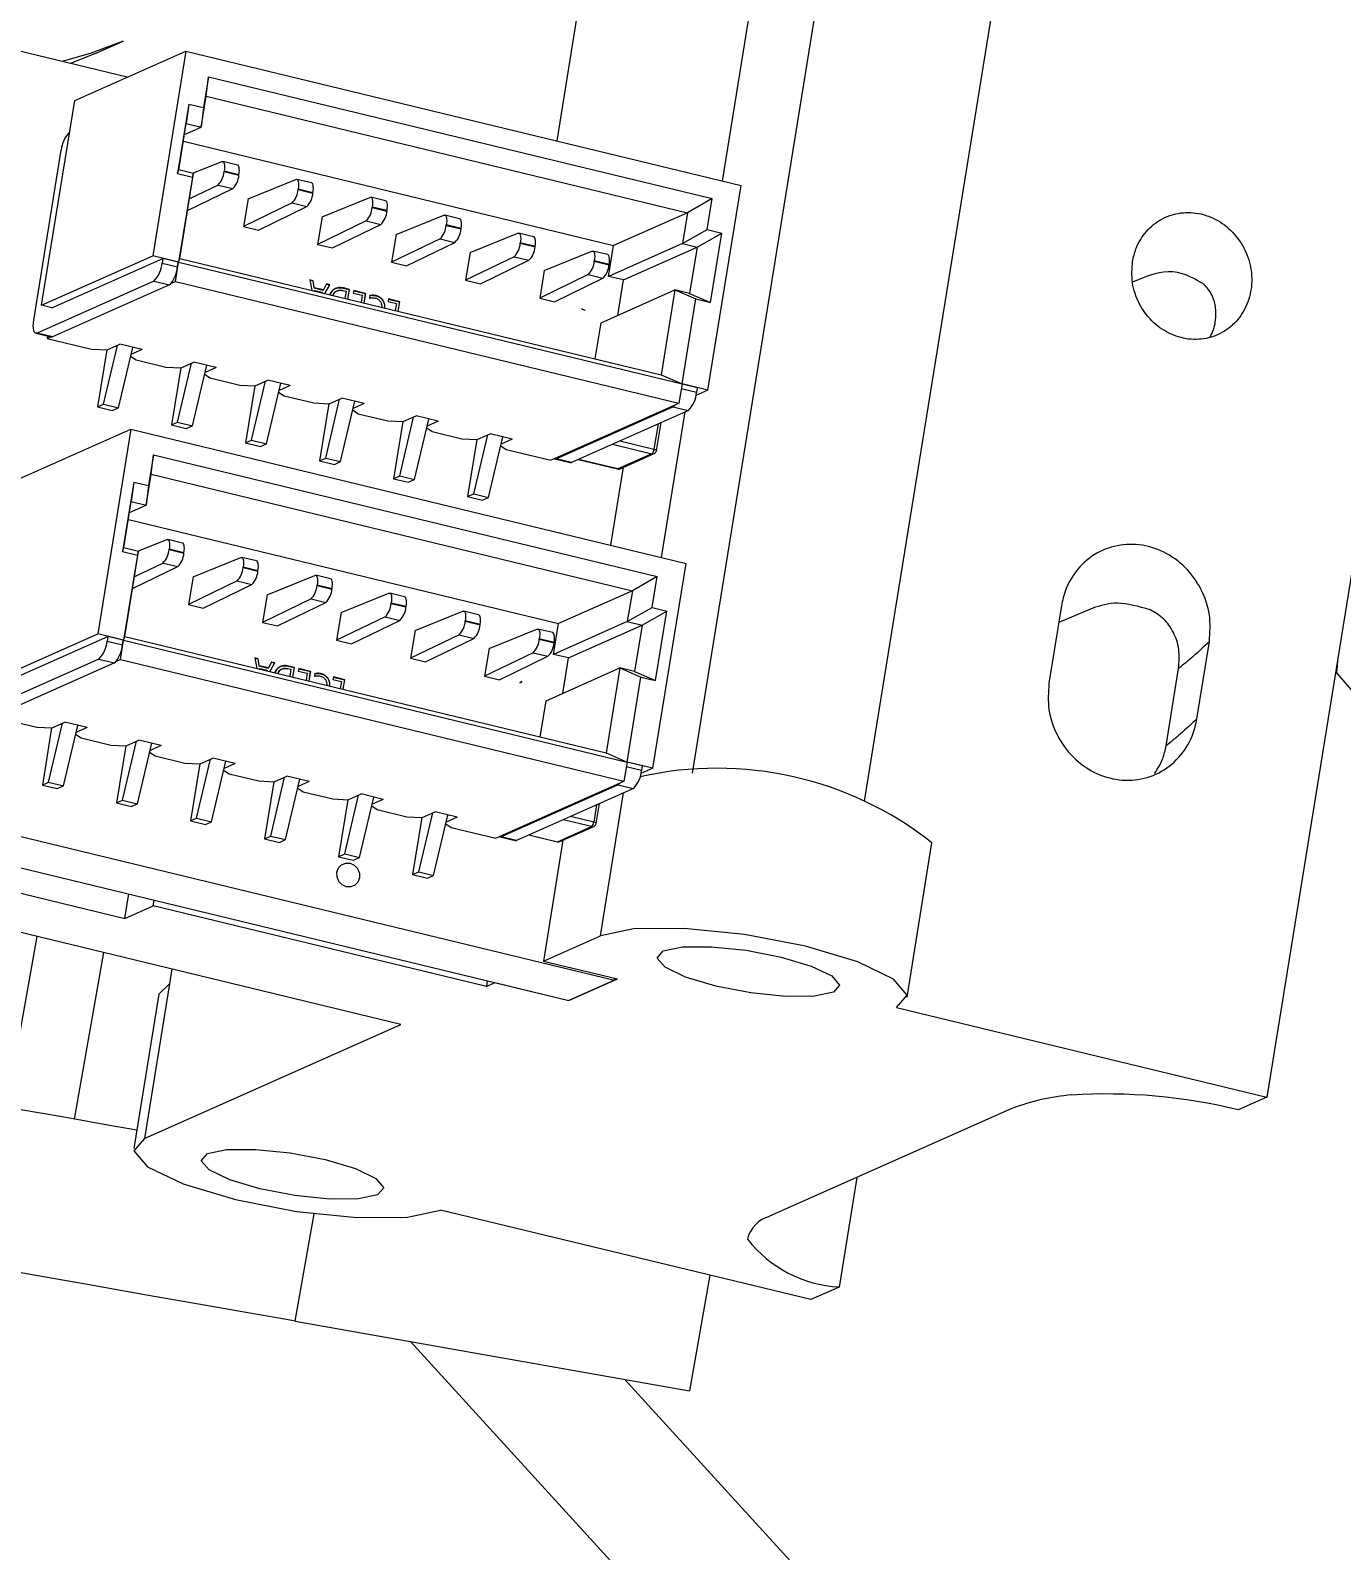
# Model space of a CAD drawing. Header units: millimetres. Extents: x 0 to 1189, y 0 to 841.
# Drawn here: x 625.747 to 629.012, y 554.088 to 557.873 of the extents above; entities that cross this region are included whole.
import ezdxf

# ---------------------------------------------------------------- set-up
doc = ezdxf.new("R2010")
doc.units = ezdxf.units.MM
doc.layers.get('0').update_dxf_attribs({"lineweight": 18})
doc.layers.add('尺寸线层', color=3, linetype='Continuous', lineweight=18)
doc.dimstyles.new('ISO-25', dxfattribs={"dimtxt": 2.5, "dimasz": 2.5, "dimexe": 1.25, "dimexo": 0.625, "dimtad": 1, "dimtxsty": 'Standard', "dimcen": 2.5, "dimdle": 5, "dimadec": 0, "dimazin": 0, "dimtfac": 1, "dimtmove": 0, "dimatfit": 3, "dimfxl": 1, "dimarcsym": 0})

# ---------------------------------------------------------------- blocks, each defined once
blk = doc.blocks.new('*X16')
at = {"layer": '尺寸线层', "linetype": 'Continuous'}
for points in [[(668.6687, 617.1299), (668.6299, 612.9938), (667.2905, 613.2299)], [(655.1602, 540.5189), (656.5383, 544.4188), (655.199, 544.6549)]]:
    blk.add_hatch(color=0, dxfattribs=at).paths.add_polyline_path(points, flags=0)
at = {"layer": '尺寸线层', "color": 0, "linetype": 'Continuous'}
for p, q in [((666.5541, 617.5027), (670.6383, 616.7826)), ((668.6687, 617.1299), (655.1602, 540.5189)), ((625.2283, 545.7966), (657.1298, 540.1716))]:
    blk.add_line(p, q, dxfattribs=at)
at = {"layer": '尺寸线层', "color": 0, "insert": (658.4206, 579.4404), "char_height": 3.5, "width": 28.938547, "attachment_point": 5, "rotation": 80.0001}
blk.add_mtext('388,96', dxfattribs=at)

msp = doc.modelspace()

# ---------------------------------------------------------------- linework, layer by layer
at = {"color": 7, "linetype": 'Continuous', "lineweight": 15}
for p, q in [((627.4706, 557.4983), (627.7269, 559.082)), ((629.4485, 559.0652), (628.8259, 555.2174)), ((627.8836, 559.0441), (627.3948, 556.0237)), ((627.8242, 555.9542), (628.3076, 558.9415)), ((627.0586, 557.598), (627.1628, 558.2417)), ((625.9882, 557.7569), (624.7961, 558.0455)), ((625.9777, 557.8466), (625.8987, 557.8163)), ((625.9067, 557.8151), (625.9777, 557.8466)), ((625.8987, 557.8163), (625.8261, 557.7962)), ((625.9067, 557.8151), (625.8467, 557.7912)), ((625.8574, 557.6988), (626.1341, 557.8218)), ((626.1341, 557.8218), (626.0516, 557.3119)), ((626.1341, 557.8218), (627.5169, 557.4871)), ((626.1909, 557.758), (626.1784, 557.6811)), ((626.1846, 557.7095), (626.1909, 557.758)), ((626.1909, 557.758), (627.4446, 557.4546)), ((625.7749, 557.1889), (625.8574, 557.6988)), ((626.1722, 557.6325), (626.1846, 557.7095)), ((626.1846, 557.7095), (627.3831, 557.4194)), ((626.1415, 557.69), (626.1135, 557.5169)), ((626.1415, 557.69), (626.1353, 557.6415)), ((626.1415, 557.69), (626.1784, 557.6811)), ((626.1784, 557.6811), (626.1722, 557.6325)), ((625.8444, 557.62), (625.8446, 557.62)), ((626.1166, 557.526), (626.1353, 557.6415)), ((626.1309, 557.6142), (626.1722, 557.6325)), ((626.1353, 557.6415), (626.1722, 557.6325)), ((626.1281, 557.5971), (627.1994, 557.3378)), ((625.7555, 557.1519), (625.824, 557.5752)), ((626.1515, 557.5176), (626.2237, 557.5468)), ((626.2628, 557.5381), (626.226, 557.5471)), ((626.1135, 557.5169), (626.1166, 557.526)), ((626.1135, 557.5169), (626.1504, 557.5079)), ((626.1504, 557.5079), (626.1161, 557.2963)), ((626.1535, 557.5171), (626.1166, 557.526)), ((626.1192, 557.3055), (626.1535, 557.5171)), ((626.1504, 557.5079), (626.1535, 557.5171)), ((626.2294, 557.5217), (626.2295, 557.5226)), ((626.2294, 557.5217), (626.2663, 557.5128)), ((626.2664, 557.5137), (626.2295, 557.5226)), ((626.2663, 557.5128), (626.2664, 557.5137)), ((626.1385, 557.4249), (626.2511, 557.4793)), ((626.2143, 557.4882), (626.1432, 557.4539)), ((626.2143, 557.4882), (626.2511, 557.4793)), ((626.289, 557.454), (626.4081, 557.5022)), ((626.4472, 557.4935), (626.4103, 557.5024)), ((626.4138, 557.4771), (626.4139, 557.478)), ((626.4138, 557.4771), (626.4507, 557.4682)), ((626.4508, 557.4691), (626.4139, 557.478)), ((626.4507, 557.4682), (626.4508, 557.4691)), ((627.4344, 556.9772), (627.5169, 557.4871)), ((626.289, 557.454), (626.2778, 557.3852)), ((626.3986, 557.4436), (626.2778, 557.3852)), ((626.3147, 557.3763), (626.4355, 557.4347)), ((626.3986, 557.4436), (626.4355, 557.4347)), ((626.4733, 557.4094), (626.5925, 557.4576)), ((626.6316, 557.4489), (626.5947, 557.4578)), ((626.5982, 557.4325), (626.5983, 557.4334)), ((626.5982, 557.4325), (626.635, 557.4236)), ((626.6352, 557.4245), (626.5983, 557.4334)), ((627.4446, 557.4546), (627.3831, 557.4194)), ((627.4322, 557.3776), (627.4446, 557.4546)), ((626.4733, 557.4094), (626.4622, 557.3406)), ((626.583, 557.399), (626.4622, 557.3406)), ((626.583, 557.399), (626.6199, 557.39)), ((626.635, 557.4236), (626.6352, 557.4245)), ((626.6577, 557.3647), (626.7769, 557.413)), ((626.816, 557.4043), (626.7791, 557.4132)), ((627.3831, 557.4194), (627.1994, 557.3378)), ((627.3831, 557.4194), (627.3706, 557.3425)), ((626.2778, 557.3852), (626.3147, 557.3763)), ((626.4991, 557.3316), (626.6199, 557.39)), ((626.6577, 557.3647), (626.6466, 557.2959)), ((626.7674, 557.3544), (626.6466, 557.2959)), ((626.7674, 557.3544), (626.8043, 557.3454)), ((626.7825, 557.3879), (626.7827, 557.3888)), ((626.7825, 557.3879), (626.8194, 557.3789)), ((626.8196, 557.3798), (626.7827, 557.3888)), ((626.8194, 557.3789), (626.8196, 557.3798)), ((626.8421, 557.3201), (626.9612, 557.3683)), ((627.0003, 557.3596), (626.9635, 557.3686)), ((627.3706, 557.3425), (627.4322, 557.3776)), ((627.4075, 557.3336), (627.4691, 557.3687)), ((627.4322, 557.3776), (627.4691, 557.3687)), ((627.441, 557.1956), (627.4691, 557.3687)), ((626.4622, 557.3406), (626.4991, 557.3316)), ((626.6834, 557.287), (626.8043, 557.3454)), ((626.8421, 557.3201), (626.8309, 557.2513)), ((626.9669, 557.3432), (626.9671, 557.3441)), ((626.9669, 557.3432), (627.0038, 557.3343)), ((627.0039, 557.3352), (626.9671, 557.3441)), ((627.0038, 557.3343), (627.0039, 557.3352)), ((627.0265, 557.2755), (627.1456, 557.3237)), ((627.1847, 557.315), (627.1478, 557.3239)), ((627.3706, 557.3425), (627.187, 557.2609)), ((627.187, 557.2609), (627.1994, 557.3378)), ((627.2238, 557.252), (627.4075, 557.3336)), ((627.3706, 557.3425), (627.4075, 557.3336)), ((627.4075, 557.3336), (627.3888, 557.2181)), ((625.7749, 557.1889), (626.0516, 557.3119)), ((625.8007, 557.1827), (626.0767, 557.3054)), ((626.1161, 557.2963), (626.0516, 557.3119)), ((626.0767, 557.3054), (626.0749, 557.2938)), ((626.0749, 557.2938), (626.1136, 557.2845)), ((626.1154, 557.296), (626.0767, 557.3054)), ((626.1084, 557.2482), (626.1161, 557.2963)), ((626.1136, 557.2845), (626.1154, 557.296)), ((626.1161, 557.2963), (626.1154, 557.296)), ((626.1161, 557.2963), (626.1192, 557.3055)), ((626.1161, 557.2963), (627.3699, 556.9929)), ((626.1192, 557.3055), (627.3177, 557.0154)), ((626.6466, 557.2959), (626.6834, 557.287)), ((626.9518, 557.3097), (626.8309, 557.2513)), ((626.8678, 557.2424), (626.9886, 557.3008)), ((626.9518, 557.3097), (626.9886, 557.3008)), ((627.1513, 557.2986), (627.1514, 557.2995)), ((627.1513, 557.2986), (627.1882, 557.2897)), ((627.1883, 557.2906), (627.1514, 557.2995)), ((627.1882, 557.2897), (627.1883, 557.2906)), ((626.0544, 557.249), (625.7635, 557.1197)), ((626.0931, 557.2397), (625.8022, 557.1104)), ((626.0544, 557.249), (626.0931, 557.2397)), ((626.0979, 557.2436), (626.1084, 557.2482)), ((626.1084, 557.2482), (627.3621, 556.9448)), ((626.443, 557.252), (626.4481, 557.2259)), ((626.4511, 557.2501), (626.443, 557.252)), ((626.4431, 557.2515), (626.4504, 557.2498)), ((626.4504, 557.2498), (626.4511, 557.2501)), ((626.4504, 557.2498), (626.4533, 557.2322)), ((626.454, 557.2325), (626.4511, 557.2501)), ((626.4848, 557.2419), (626.4769, 557.227)), ((626.4922, 557.2397), (626.4798, 557.2182)), ((626.4803, 557.2181), (626.4929, 557.24)), ((626.4846, 557.2415), (626.4922, 557.2397)), ((626.4929, 557.24), (626.4848, 557.2419)), ((626.4922, 557.2397), (626.4929, 557.24)), ((626.8309, 557.2513), (626.8678, 557.2424)), ((627.0265, 557.2755), (627.0153, 557.2067)), ((627.1361, 557.2651), (627.0153, 557.2067)), ((627.0522, 557.1978), (627.173, 557.2562)), ((627.1361, 557.2651), (627.173, 557.2562)), ((627.2238, 557.252), (627.187, 557.2609)), ((627.2096, 557.1638), (627.2238, 557.252)), ((628.5263, 557.2606), (628.4918, 557.2466)), ((626.4533, 557.2322), (626.454, 557.2325)), ((626.4533, 557.2322), (626.4762, 557.2267)), ((626.4769, 557.227), (626.454, 557.2325)), ((626.4548, 557.2253), (626.4555, 557.2256)), ((626.4548, 557.2253), (626.455, 557.2242)), ((626.4555, 557.2256), (626.474, 557.2211)), ((626.4558, 557.224), (626.4555, 557.2256)), ((626.474, 557.2211), (626.4733, 557.2198)), ((626.4762, 557.2267), (626.4769, 557.227)), ((626.51, 557.2245), (626.5093, 557.2242)), ((626.5252, 557.2256), (626.533, 557.2237)), ((626.5264, 557.2319), (626.5257, 557.2315)), ((626.5257, 557.2315), (626.5407, 557.2279)), ((626.5415, 557.2282), (626.5264, 557.2319)), ((626.533, 557.2237), (626.5302, 557.206)), ((626.5407, 557.2279), (626.5369, 557.2044)), ((626.5376, 557.2042), (626.5415, 557.2282)), ((626.5407, 557.2279), (626.5415, 557.2282)), ((626.5522, 557.2256), (626.5512, 557.2193)), ((626.5512, 557.2193), (626.5735, 557.2139)), ((626.5819, 557.2184), (626.5522, 557.2256)), ((626.5522, 557.2251), (626.5812, 557.2181)), ((626.5735, 557.2139), (626.5706, 557.1962)), ((626.5812, 557.2181), (626.5774, 557.1946)), ((626.578, 557.1944), (626.5819, 557.2184)), ((626.5812, 557.2181), (626.5819, 557.2184)), ((626.5922, 557.2128), (626.5912, 557.2065)), ((626.6073, 557.2125), (626.608, 557.2128)), ((626.6386, 557.2047), (626.6376, 557.1984)), ((626.6385, 557.2042), (626.6662, 557.1975)), ((626.6669, 557.1978), (626.6386, 557.2047)), ((627.0153, 557.2067), (627.0522, 557.1978)), ((627.1683, 557.1454), (627.3519, 557.2271)), ((627.3519, 557.2271), (627.3177, 557.0154)), ((627.3519, 557.2271), (627.4042, 557.2045)), ((627.3888, 557.2181), (627.3519, 557.2271)), ((627.3699, 556.9929), (627.4042, 557.2045)), ((627.3888, 557.2181), (627.441, 557.1956)), ((627.4042, 557.2045), (627.441, 557.1956)), ((625.8007, 557.1827), (625.7749, 557.1889)), ((626.6376, 557.1984), (626.6585, 557.1933)), ((626.6585, 557.1933), (626.6556, 557.1757)), ((626.6662, 557.1975), (626.6624, 557.174)), ((626.663, 557.1739), (626.6669, 557.1978)), ((626.6662, 557.1975), (626.6669, 557.1978)), ((627.1537, 557.0551), (627.1683, 557.1454)), ((625.7603, 557.1193), (625.799, 557.11)), ((625.8022, 557.1104), (625.7635, 557.1197)), ((625.79, 557.1122), (625.789, 557.1063)), ((625.789, 557.1063), (625.7979, 557.1102)), ((625.789, 557.1063), (625.8996, 557.0795)), ((625.9292, 556.9424), (625.964, 557.0891)), ((625.938, 557.0776), (625.9699, 557.0917)), ((626.0252, 557.0784), (625.9699, 557.0917)), ((625.8996, 557.0795), (625.938, 557.0776)), ((625.937, 557.0776), (625.914, 556.9356)), ((625.9661, 556.9335), (626.0018, 557.084)), ((625.9966, 557.062), (626.0103, 557.0528)), ((626.0252, 557.0784), (625.9975, 557.0661)), ((626.0103, 557.0528), (626.084, 557.0349)), ((626.084, 557.0349), (626.1223, 557.0329)), ((626.1214, 557.033), (626.0984, 556.891)), ((626.1136, 556.8977), (626.1484, 557.0445)), ((626.1223, 557.0329), (626.1543, 557.0471)), ((626.1505, 556.8888), (626.1862, 557.0394)), ((626.2096, 557.0337), (626.1543, 557.0471)), ((626.1809, 557.0173), (626.1946, 557.0081)), ((626.2096, 557.0337), (626.1819, 557.0215)), ((627.3177, 557.0154), (627.3699, 556.9929)), ((626.1946, 557.0081), (626.2684, 556.9903)), ((626.2684, 556.9903), (626.3067, 556.9883)), ((626.3058, 556.9884), (626.2828, 556.8464)), ((626.298, 556.8531), (626.3328, 556.9999)), ((626.3067, 556.9883), (626.3386, 557.0025)), ((626.3349, 556.8442), (626.3705, 556.9948)), ((626.3939, 556.9891), (626.3386, 557.0025)), ((626.3939, 556.9891), (626.3663, 556.9768)), ((627.3699, 556.9929), (627.3621, 556.9448)), ((627.4079, 556.9832), (627.3698, 556.9924)), ((627.4344, 556.9772), (627.3699, 556.9929)), ((627.4344, 556.9772), (627.4046, 556.964)), ((627.4079, 556.9832), (627.406, 556.9716)), ((625.914, 556.9356), (625.9292, 556.9424)), ((625.9292, 556.9424), (625.9661, 556.9335)), ((626.3653, 556.9727), (626.379, 556.9635)), ((626.379, 556.9635), (626.4528, 556.9457)), ((626.4528, 556.9457), (626.4911, 556.9437)), ((626.4901, 556.9437), (626.4672, 556.8017)), ((626.4824, 556.8085), (626.5171, 556.9553)), ((626.4911, 556.9437), (626.523, 556.9579)), ((626.5192, 556.7996), (626.5549, 556.9502)), ((626.5783, 556.9445), (626.523, 556.9579)), ((626.5783, 556.9445), (626.5507, 556.9322)), ((627.3517, 556.9401), (627.0518, 556.8069)), ((627.3621, 556.9448), (627.3517, 556.9401)), ((625.914, 556.9356), (625.9509, 556.9267)), ((625.9509, 556.9267), (625.9661, 556.9335)), ((626.5497, 556.9281), (626.5634, 556.9189)), ((626.5634, 556.9189), (626.6372, 556.901)), ((626.6372, 556.901), (626.6755, 556.8991)), ((626.6745, 556.8991), (626.6515, 556.7571)), ((626.6667, 556.7639), (626.7015, 556.9106)), ((626.6755, 556.8991), (626.7074, 556.9133)), ((626.7036, 556.7549), (626.7393, 556.9055)), ((626.7627, 556.8999), (626.7074, 556.9133)), ((626.7627, 556.8999), (626.735, 556.8876)), ((627.056, 556.8069), (627.3469, 556.9362)), ((627.3856, 556.9268), (627.0947, 556.7976)), ((627.3188, 556.5606), (627.3775, 556.9232)), ((627.3469, 556.9362), (627.3856, 556.9268)), ((625.7204, 556.7575), (625.9971, 556.8805)), ((625.9971, 556.8805), (625.9146, 556.3706)), ((625.9971, 556.8805), (627.38, 556.5458)), ((626.0984, 556.891), (626.1136, 556.8977)), ((626.0984, 556.891), (626.1353, 556.8821)), ((626.1136, 556.8977), (626.1505, 556.8888)), ((626.1353, 556.8821), (626.1505, 556.8888)), ((626.7341, 556.8835), (626.7478, 556.8743)), ((626.7478, 556.8743), (626.8215, 556.8564)), ((626.8511, 556.7193), (626.8859, 556.866)), ((626.8598, 556.8544), (626.8918, 556.8686)), ((626.888, 556.7103), (626.9237, 556.8609)), ((626.9471, 556.8552), (626.8918, 556.8686)), ((627.3064, 556.8272), (627.3176, 556.8966)), ((626.2828, 556.8464), (626.298, 556.8531)), ((626.2828, 556.8464), (626.3197, 556.8374)), ((626.298, 556.8531), (626.3349, 556.8442)), ((626.3197, 556.8374), (626.3349, 556.8442)), ((626.8215, 556.8564), (626.8598, 556.8544)), ((626.8589, 556.8545), (626.8359, 556.7125)), ((626.9184, 556.8388), (626.9322, 556.8296)), ((626.9471, 556.8552), (626.9194, 556.8429)), ((626.9322, 556.8296), (627.0428, 556.8029)), ((626.0539, 556.8168), (626.0414, 556.7398)), ((626.0476, 556.7682), (626.0539, 556.8168)), ((626.0539, 556.8168), (627.3076, 556.5133)), ((626.4672, 556.8017), (626.4824, 556.8085)), ((626.4672, 556.8017), (626.504, 556.7928)), ((626.4824, 556.8085), (626.5192, 556.7996)), ((626.504, 556.7928), (626.5192, 556.7996)), ((627.0518, 556.8069), (627.0428, 556.8029)), ((627.0528, 556.8065), (627.0915, 556.7972)), ((627.0947, 556.7976), (627.056, 556.8069)), ((627.1113, 556.8049), (627.209, 556.7813)), ((627.2235, 556.7855), (627.1921, 556.5913)), ((627.2949, 556.8192), (627.2098, 556.7814)), ((627.2154, 556.7819), (627.3006, 556.8197)), ((626.0045, 556.7487), (625.9765, 556.5756)), ((626.0045, 556.7487), (625.9983, 556.7002)), ((626.0045, 556.7487), (626.0414, 556.7398)), ((626.0352, 556.6913), (626.0476, 556.7682)), ((626.0476, 556.7682), (627.2461, 556.4782)), ((626.6515, 556.7571), (626.6667, 556.7639)), ((626.6515, 556.7571), (626.6884, 556.7482)), ((626.6667, 556.7639), (626.7036, 556.7549)), ((626.6884, 556.7482), (626.7036, 556.7549)), ((627.209, 556.7813), (627.2091, 556.7813)), ((626.0414, 556.7398), (626.0352, 556.6913)), ((626.8359, 556.7125), (626.8511, 556.7193)), ((626.8359, 556.7125), (626.8728, 556.7036)), ((626.8511, 556.7193), (626.888, 556.7103)), ((626.8728, 556.7036), (626.888, 556.7103)), ((625.9796, 556.5848), (625.9983, 556.7002)), ((625.9939, 556.6729), (626.0352, 556.6913)), ((625.9983, 556.7002), (626.0352, 556.6913)), ((625.9911, 556.6558), (627.0624, 556.3965)), ((626.0145, 556.5763), (626.0867, 556.6055)), ((626.1258, 556.5969), (626.089, 556.6058)), ((625.9765, 556.5756), (625.9796, 556.5848)), ((625.9765, 556.5756), (626.0134, 556.5667)), ((626.0134, 556.5667), (625.9792, 556.355)), ((626.0165, 556.5758), (625.9796, 556.5848)), ((625.9822, 556.3642), (626.0165, 556.5758)), ((626.0134, 556.5667), (626.0165, 556.5758)), ((626.0924, 556.5804), (626.0926, 556.5814)), ((626.0924, 556.5804), (626.1293, 556.5715)), ((626.1294, 556.5724), (626.0926, 556.5814)), ((626.1293, 556.5715), (626.1294, 556.5724)), ((626.152, 556.5127), (626.2711, 556.5609)), ((626.3102, 556.5522), (626.2733, 556.5611)), ((626.0016, 556.4836), (626.1141, 556.538)), ((626.0773, 556.5469), (626.0063, 556.5126)), ((626.0773, 556.5469), (626.1141, 556.538)), ((626.2768, 556.5358), (626.2769, 556.5367)), ((626.2768, 556.5358), (626.3137, 556.5269)), ((626.3138, 556.5278), (626.2769, 556.5367)), ((626.3137, 556.5269), (626.3138, 556.5278)), ((627.2974, 556.036), (627.38, 556.5458)), ((626.152, 556.5127), (626.1408, 556.4439)), ((626.2616, 556.5023), (626.1408, 556.4439)), ((626.1777, 556.435), (626.2985, 556.4934)), ((626.2616, 556.5023), (626.2985, 556.4934)), ((626.3363, 556.4681), (626.4555, 556.5163)), ((626.4946, 556.5076), (626.4577, 556.5165)), ((626.4612, 556.4912), (626.4613, 556.4921)), ((626.4612, 556.4912), (626.498, 556.4823)), ((626.4982, 556.4832), (626.4613, 556.4921)), ((626.498, 556.4823), (626.4982, 556.4832)), ((627.3076, 556.5133), (627.2461, 556.4782)), ((627.2952, 556.4364), (627.3076, 556.5133)), ((626.3363, 556.4681), (626.3252, 556.3993)), ((626.446, 556.4577), (626.3252, 556.3993)), ((626.3621, 556.3903), (626.4829, 556.4488)), ((626.446, 556.4577), (626.4829, 556.4488)), ((626.5207, 556.4235), (626.6399, 556.4717)), ((626.679, 556.463), (626.6421, 556.4719)), ((626.6455, 556.4466), (626.6457, 556.4475)), ((626.6455, 556.4466), (626.6824, 556.4377)), ((626.6826, 556.4386), (626.6457, 556.4475)), ((627.2461, 556.4782), (627.0624, 556.3965)), ((627.2461, 556.4782), (627.2336, 556.4012)), ((626.1408, 556.4439), (626.1777, 556.435)), ((626.5207, 556.4235), (626.5096, 556.3546)), ((626.6304, 556.4131), (626.5096, 556.3546)), ((626.6304, 556.4131), (626.6673, 556.4041)), ((626.6824, 556.4377), (626.6826, 556.4386)), ((626.7051, 556.3788), (626.8243, 556.4271)), ((626.8633, 556.4184), (626.8265, 556.4273)), ((627.2336, 556.4012), (627.2952, 556.4364)), ((627.2705, 556.3923), (627.3321, 556.4274)), ((627.2952, 556.4364), (627.3321, 556.4274)), ((627.304, 556.2543), (627.3321, 556.4274)), ((628.3147, 556.4407), (628.2836, 556.2483)), ((628.3926, 556.4345), (628.308, 556.3991)), ((625.6379, 556.2477), (625.9146, 556.3706)), ((625.9792, 556.355), (625.9146, 556.3706)), ((626.3252, 556.3993), (626.3621, 556.3903)), ((626.5465, 556.3457), (626.6673, 556.4041)), ((626.7051, 556.3788), (626.694, 556.31)), ((626.8299, 556.402), (626.8301, 556.4029)), ((626.8299, 556.402), (626.8668, 556.393)), ((626.8669, 556.3939), (626.8301, 556.4029)), ((626.8668, 556.393), (626.8669, 556.3939)), ((626.8895, 556.3342), (627.0086, 556.3824)), ((627.0477, 556.3737), (627.0109, 556.3827)), ((627.2336, 556.4012), (627.05, 556.3196)), ((627.05, 556.3196), (627.0624, 556.3965)), ((627.0868, 556.3107), (627.2705, 556.3923)), ((627.2336, 556.4012), (627.2705, 556.3923)), ((627.2705, 556.3923), (627.2518, 556.2768)), ((625.6637, 556.2414), (625.9397, 556.3641)), ((625.9397, 556.3641), (625.9379, 556.3525)), ((625.9379, 556.3525), (625.9766, 556.3432)), ((625.9784, 556.3547), (625.9397, 556.3641)), ((625.9714, 556.3069), (625.9792, 556.355)), ((625.9766, 556.3432), (625.9784, 556.3547)), ((625.9792, 556.355), (625.9784, 556.3547)), ((625.9792, 556.355), (625.9822, 556.3642)), ((625.9792, 556.355), (627.2329, 556.0516)), ((625.9822, 556.3642), (627.1807, 556.0741)), ((626.5096, 556.3546), (626.5465, 556.3457)), ((626.8148, 556.3684), (626.694, 556.31)), ((626.7308, 556.3011), (626.8516, 556.3595)), ((626.8148, 556.3684), (626.8516, 556.3595)), ((626.8895, 556.3342), (626.8783, 556.2654)), ((627.0143, 556.3573), (627.0144, 556.3582)), ((627.0143, 556.3573), (627.0512, 556.3484)), ((627.0513, 556.3493), (627.0144, 556.3582)), ((627.0512, 556.3484), (627.0513, 556.3493)), ((628.652, 556.1591), (628.6831, 556.3515)), ((625.9174, 556.3078), (625.6265, 556.1785)), ((625.9562, 556.2984), (625.6652, 556.1691)), ((625.9174, 556.3078), (625.9562, 556.2984)), ((625.9609, 556.3023), (625.9714, 556.3069)), ((625.9714, 556.3069), (627.2251, 556.0035)), ((626.306, 556.3108), (626.3111, 556.2846)), ((626.3141, 556.3088), (626.306, 556.3108)), ((626.3061, 556.3102), (626.3134, 556.3085)), ((626.3134, 556.3085), (626.3141, 556.3088)), ((626.3134, 556.3085), (626.3163, 556.2909)), ((626.317, 556.2913), (626.3141, 556.3088)), ((626.3478, 556.3006), (626.3399, 556.2857)), ((626.3552, 556.2984), (626.3429, 556.2769)), ((626.3433, 556.2768), (626.3559, 556.2987)), ((626.3476, 556.3002), (626.3552, 556.2984)), ((626.3559, 556.2987), (626.3478, 556.3006)), ((626.3552, 556.2984), (626.3559, 556.2987)), ((626.694, 556.31), (626.7308, 556.3011)), ((626.9991, 556.3238), (626.8783, 556.2654)), ((626.9152, 556.2565), (627.036, 556.3149)), ((626.9991, 556.3238), (627.036, 556.3149)), ((627.0868, 556.3107), (627.05, 556.3196)), ((627.0726, 556.2225), (627.0868, 556.3107)), ((629.0018, 556.3047), (629.0004, 556.2793)), ((626.3163, 556.2909), (626.317, 556.2913)), ((626.3163, 556.2909), (626.3392, 556.2854)), ((626.3399, 556.2857), (626.317, 556.2913)), ((626.3178, 556.284), (626.3185, 556.2843)), ((626.3178, 556.284), (626.318, 556.2829)), ((626.3185, 556.2843), (626.337, 556.2799)), ((626.3188, 556.2827), (626.3185, 556.2843)), ((626.337, 556.2799), (626.3363, 556.2785)), ((626.3392, 556.2854), (626.3399, 556.2857)), ((626.373, 556.2832), (626.3723, 556.2829)), ((626.3882, 556.2843), (626.396, 556.2824)), ((626.3894, 556.2906), (626.3887, 556.2903)), ((626.3887, 556.2903), (626.4037, 556.2866)), ((626.4045, 556.2869), (626.3894, 556.2906)), ((626.396, 556.2824), (626.3932, 556.2647)), ((626.4037, 556.2866), (626.3999, 556.2631)), ((626.4006, 556.2629), (626.4045, 556.2869)), ((626.4037, 556.2866), (626.4045, 556.2869)), ((626.4153, 556.2843), (626.4142, 556.278)), ((626.4142, 556.278), (626.4365, 556.2726)), ((626.4152, 556.2838), (626.4442, 556.2768)), ((626.4449, 556.2771), (626.4153, 556.2843)), ((626.4365, 556.2726), (626.4336, 556.2549)), ((626.4442, 556.2768), (626.4404, 556.2533)), ((626.4411, 556.2531), (626.4449, 556.2771)), ((626.4442, 556.2768), (626.4449, 556.2771)), ((626.4552, 556.2715), (626.4542, 556.2652)), ((626.4704, 556.2712), (626.4711, 556.2715)), ((626.5016, 556.2634), (626.5006, 556.2571)), ((626.5006, 556.2571), (626.5215, 556.252)), ((626.5015, 556.2629), (626.5292, 556.2562)), ((626.5299, 556.2566), (626.5016, 556.2634)), ((626.5292, 556.2562), (626.5254, 556.2327)), ((626.526, 556.2326), (626.5299, 556.2566)), ((626.5292, 556.2562), (626.5299, 556.2566)), ((626.8783, 556.2654), (626.9152, 556.2565)), ((627.0313, 556.2042), (627.2149, 556.2858)), ((627.2149, 556.2858), (627.1807, 556.0741)), ((627.2149, 556.2858), (627.2672, 556.2632)), ((627.2518, 556.2768), (627.2149, 556.2858)), ((627.2329, 556.0516), (627.2672, 556.2632)), ((627.2518, 556.2768), (627.304, 556.2543)), ((627.2672, 556.2632), (627.304, 556.2543)), ((628.5753, 556.0919), (628.6065, 556.2842)), ((626.5215, 556.252), (626.5186, 556.2344)), ((627.0167, 556.1138), (627.0313, 556.2042)), ((624.4917, 556.1641), (627.2018, 555.5081)), ((625.652, 556.165), (625.7627, 556.1382)), ((625.7922, 556.0011), (625.827, 556.1479)), ((625.801, 556.1363), (625.8329, 556.1505)), ((625.8291, 555.9922), (625.8648, 556.1427)), ((625.8882, 556.1371), (625.8329, 556.1505)), ((624.3781, 556.1136), (627.0883, 555.4577)), ((625.7627, 556.1382), (625.801, 556.1363)), ((625.8, 556.1363), (625.777, 555.9943)), ((625.8596, 556.1207), (625.8733, 556.1115)), ((625.8882, 556.1371), (625.8605, 556.1248)), ((625.8733, 556.1115), (625.947, 556.0936)), ((625.9853, 556.0917), (626.0173, 556.1058)), ((626.0726, 556.0925), (626.0173, 556.1058)), ((625.947, 556.0936), (625.9853, 556.0917)), ((625.9844, 556.0917), (625.9614, 555.9497)), ((625.9766, 555.9565), (626.0114, 556.1032)), ((626.0135, 555.9475), (626.0492, 556.0981)), ((626.0439, 556.0761), (626.0577, 556.0668)), ((626.0726, 556.0925), (626.0449, 556.0802)), ((626.0577, 556.0668), (626.1314, 556.049)), ((627.1807, 556.0741), (627.2329, 556.0516)), ((626.1314, 556.049), (626.1697, 556.047)), ((626.1688, 556.0471), (626.1458, 555.9051)), ((626.161, 555.9118), (626.1958, 556.0586)), ((626.1697, 556.047), (626.2016, 556.0612)), ((626.1979, 555.9029), (626.2335, 556.0535)), ((626.257, 556.0478), (626.2016, 556.0612)), ((626.2283, 556.0314), (626.242, 556.0222)), ((626.257, 556.0478), (626.2293, 556.0355)), ((627.2329, 556.0516), (627.2251, 556.0035)), ((627.2709, 556.0419), (627.2328, 556.0511)), ((627.2974, 556.036), (627.2329, 556.0516)), ((627.2974, 556.036), (627.2676, 556.0227)), ((627.2709, 556.0419), (627.2691, 556.0304)), ((625.777, 555.9943), (625.7922, 556.0011)), ((625.777, 555.9943), (625.8139, 555.9854)), ((625.7922, 556.0011), (625.8291, 555.9922)), ((625.8139, 555.9854), (625.8291, 555.9922)), ((626.242, 556.0222), (626.3158, 556.0044)), ((626.3158, 556.0044), (626.3541, 556.0024)), ((626.3531, 556.0025), (626.3302, 555.8605)), ((626.3454, 555.8672), (626.3801, 556.014)), ((626.3541, 556.0024), (626.386, 556.0166)), ((626.3822, 555.8583), (626.4179, 556.0089)), ((626.4413, 556.0032), (626.386, 556.0166)), ((626.4413, 556.0032), (626.4137, 555.9909)), ((627.2147, 555.9988), (626.9148, 555.8656)), ((626.919, 555.8656), (627.2099, 555.9949)), ((627.2099, 555.9949), (627.2486, 555.9856)), ((627.2251, 556.0035), (627.2147, 555.9988)), ((625.9614, 555.9497), (625.9766, 555.9565)), ((625.9766, 555.9565), (626.0135, 555.9475)), ((626.4127, 555.9868), (626.4264, 555.9776)), ((626.4264, 555.9776), (626.5002, 555.9597)), ((626.5002, 555.9597), (626.5385, 555.9578)), ((626.5375, 555.9578), (626.5145, 555.8158)), ((626.5297, 555.8226), (626.5645, 555.9694)), ((626.5385, 555.9578), (626.5704, 555.972)), ((626.5666, 555.8137), (626.6023, 555.9643)), ((626.6257, 555.9586), (626.5704, 555.972)), ((626.6257, 555.9586), (626.598, 555.9463)), ((627.2486, 555.9856), (626.9577, 555.8563)), ((625.9614, 555.9497), (625.9983, 555.9408)), ((625.9983, 555.9408), (626.0135, 555.9475)), ((626.5971, 555.9422), (626.6108, 555.933)), ((626.6108, 555.933), (626.6845, 555.9151)), ((626.6845, 555.9151), (626.7228, 555.9132)), ((626.7141, 555.778), (626.7489, 555.9247)), ((626.7228, 555.9132), (626.7548, 555.9273)), ((626.751, 555.769), (626.7867, 555.9196)), ((626.8101, 555.914), (626.7548, 555.9273)), ((627.1561, 555.8988), (627.1641, 555.948)), ((626.1458, 555.9051), (626.161, 555.9118)), ((626.1458, 555.9051), (626.1827, 555.8962)), ((626.161, 555.9118), (626.1979, 555.9029)), ((626.1827, 555.8962), (626.1979, 555.9029)), ((626.7219, 555.9132), (626.6989, 555.7712)), ((626.7815, 555.8976), (626.7952, 555.8883)), ((626.8101, 555.914), (626.7824, 555.9017)), ((626.7952, 555.8883), (626.9058, 555.8616)), ((627.0595, 555.8529), (627.1447, 555.8907)), ((627.0652, 555.8534), (627.1503, 555.8912)), ((625.1523, 555.8629), (625.982, 555.6621)), ((626.3302, 555.8605), (626.3454, 555.8672)), ((626.3302, 555.8605), (626.367, 555.8515)), ((626.3454, 555.8672), (626.3822, 555.8583)), ((626.367, 555.8515), (626.3822, 555.8583)), ((626.9148, 555.8656), (626.9058, 555.8616)), ((626.9158, 555.8652), (626.9545, 555.8559)), ((626.9577, 555.8563), (626.919, 555.8656)), ((626.9883, 555.8699), (627.0587, 555.8528)), ((627.0733, 555.857), (627.0245, 555.5559)), ((627.0587, 555.8528), (627.0588, 555.8528)), ((627.9301, 555.4658), (627.9923, 555.8506)), ((626.5145, 555.8158), (626.5297, 555.8226)), ((626.5145, 555.8158), (626.5514, 555.8069)), ((626.5297, 555.8226), (626.5666, 555.8137)), ((626.5514, 555.8069), (626.5666, 555.8137)), ((626.6697, 555.3982), (625.0103, 555.7999)), ((626.6989, 555.7712), (626.7141, 555.778)), ((626.6989, 555.7712), (626.7358, 555.7623)), ((626.7141, 555.778), (626.751, 555.769)), ((626.7358, 555.7623), (626.751, 555.769)), ((625.982, 555.6621), (625.9918, 555.7231)), ((625.982, 555.6621), (626.0529, 555.6937)), ((626.0529, 555.6937), (626.0552, 555.7077)), ((626.8826, 555.4928), (626.0529, 555.6937)), ((625.6886, 555.1919), (625.7637, 555.6175)), ((627.0245, 555.5559), (627.1665, 555.619)), ((625.9289, 555.5775), (625.8557, 555.1625)), ((626.0993, 555.5363), (626.0933, 555.4992)), ((627.0245, 555.5559), (627.2089, 555.5113)), ((626.0933, 555.4992), (626.031, 555.1144)), ((626.0933, 555.4992), (626.0672, 555.4738)), ((626.8849, 555.5069), (626.8826, 555.4928)), ((626.8826, 555.4928), (626.9039, 555.5023)), ((626.9039, 555.5023), (627.0883, 555.4577)), ((627.0883, 555.4577), (627.2089, 555.5113)), ((627.2018, 555.5081), (627.0883, 555.4577)), ((627.2018, 555.5081), (627.2026, 555.5128)), ((626.0672, 555.4738), (626.0049, 555.0891)), ((627.904, 555.4405), (628.8259, 555.2174)), ((626.031, 555.1144), (626.6697, 555.3982)), ((628.8259, 555.2174), (628.7549, 555.1858)), ((628.191, 555.1884), (627.5878, 554.9203)), ((627.8055, 555.0171), (627.7614, 554.7443)), ((627.6904, 554.7128), (626.7685, 554.9359)), ((626.4063, 554.6592), (626.4535, 554.9268)), ((627.4392, 554.7736), (627.3885, 554.486)), ((627.7614, 554.7443), (627.6904, 554.7128)), ((626.4063, 554.6592), (627.3885, 554.486)), ((626.6933, 554.6086), (627.6654, 553.5437)), ((627.2265, 554.5146), (628.184, 553.4657))]:
    msp.add_line(p, q, dxfattribs=at)
at = {"color": 8, "linetype": 'Continuous', "lineweight": 15}
for p, q in [((627.406, 556.9716), (627.368, 556.9809)), ((627.3102, 556.8933), (627.3, 556.8304)), ((627.1969, 556.843), (627.2949, 556.8192)), ((627.215, 556.851), (627.3, 556.8304)), ((627.2098, 556.7814), (627.1117, 556.8051)), ((627.2691, 556.0304), (627.231, 556.0396)), ((627.1665, 555.619), (627.224, 555.9746)), ((627.1498, 555.9019), (627.092, 555.9159)), ((627.1567, 555.9447), (627.1498, 555.9019)), ((627.1447, 555.8907), (627.0738, 555.9079)), ((626.9887, 555.87), (627.0595, 555.8529))]:
    msp.add_line(p, q, dxfattribs=at)
at = {"color": 7, "linetype": 'Continuous', "lineweight": 15}
for points in [[(626.2237, 557.5468), (626.2257, 557.5471), (626.2274, 557.5463), (626.2288, 557.5444), (626.2298, 557.5415), (626.2304, 557.5377), (626.2305, 557.5332), (626.2302, 557.5281), (626.2295, 557.5226)], [(626.2664, 557.5137), (626.2671, 557.5192), (626.2674, 557.5243), (626.2672, 557.5288), (626.2666, 557.5326), (626.2656, 557.5355), (626.2643, 557.5374), (626.2628, 557.5381)], [(626.4081, 557.5022), (626.4101, 557.5025), (626.4118, 557.5017), (626.4131, 557.4998), (626.4141, 557.4969), (626.4147, 557.4931), (626.4149, 557.4886), (626.4146, 557.4835), (626.4139, 557.478)], [(626.4508, 557.4691), (626.4515, 557.4746), (626.4518, 557.4797), (626.4516, 557.4842), (626.451, 557.488), (626.45, 557.4909), (626.4486, 557.4927), (626.4472, 557.4935)], [(626.5925, 557.4576), (626.5944, 557.4579), (626.5961, 557.457), (626.5975, 557.4552), (626.5985, 557.4523), (626.5991, 557.4485), (626.5993, 557.444), (626.599, 557.4389), (626.5983, 557.4334)], [(626.6352, 557.4245), (626.6359, 557.4299), (626.6362, 557.435), (626.636, 557.4396), (626.6354, 557.4433), (626.6344, 557.4462), (626.633, 557.4481), (626.6316, 557.4489)], [(626.7769, 557.413), (626.7788, 557.4132), (626.7805, 557.4124), (626.7819, 557.4105), (626.7829, 557.4077), (626.7835, 557.4039), (626.7837, 557.3993), (626.7834, 557.3942), (626.7827, 557.3888)], [(626.8196, 557.3798), (626.8203, 557.3853), (626.8205, 557.3904), (626.8204, 557.3949), (626.8198, 557.3987), (626.8188, 557.4016), (626.8174, 557.4035), (626.816, 557.4043)], [(626.9612, 557.3683), (626.9632, 557.3686), (626.9649, 557.3678), (626.9663, 557.3659), (626.9673, 557.363), (626.9679, 557.3592), (626.968, 557.3547), (626.9678, 557.3496), (626.9671, 557.3441)], [(627.0039, 557.3352), (627.0046, 557.3407), (627.0049, 557.3458), (627.0047, 557.3503), (627.0041, 557.3541), (627.0031, 557.357), (627.0018, 557.3589), (627.0003, 557.3596)], [(627.1456, 557.3237), (627.1476, 557.324), (627.1493, 557.3232), (627.1506, 557.3213), (627.1516, 557.3184), (627.1522, 557.3146), (627.1524, 557.3101), (627.1521, 557.305), (627.1514, 557.2995)], [(627.1883, 557.2906), (627.189, 557.2961), (627.1893, 557.3012), (627.1891, 557.3057), (627.1885, 557.3095), (627.1875, 557.3124), (627.1861, 557.3143), (627.1847, 557.315)], [(625.7635, 557.1197), (625.7608, 557.1193), (625.7585, 557.1203), (625.7566, 557.1227), (625.7553, 557.1265), (625.7544, 557.1316), (625.7542, 557.1377), (625.7546, 557.1445), (625.7555, 557.1519)], [(627.0915, 556.7972), (627.092, 556.7971), (627.0947, 556.7976)], [(626.0867, 556.6055), (626.0887, 556.6058), (626.0904, 556.605), (626.0918, 556.6031), (626.0928, 556.6002), (626.0934, 556.5965), (626.0935, 556.5919), (626.0933, 556.5868), (626.0926, 556.5814)], [(626.1294, 556.5724), (626.1301, 556.5779), (626.1304, 556.583), (626.1302, 556.5875), (626.1297, 556.5913), (626.1286, 556.5942), (626.1273, 556.5961), (626.1258, 556.5969)], [(626.2711, 556.5609), (626.2731, 556.5612), (626.2748, 556.5604), (626.2761, 556.5585), (626.2771, 556.5556), (626.2777, 556.5518), (626.2779, 556.5473), (626.2776, 556.5422), (626.2769, 556.5367)], [(626.3138, 556.5278), (626.3145, 556.5333), (626.3148, 556.5384), (626.3146, 556.5429), (626.314, 556.5467), (626.313, 556.5496), (626.3116, 556.5515), (626.3102, 556.5522)], [(626.4555, 556.5163), (626.4575, 556.5166), (626.4591, 556.5158), (626.4605, 556.5139), (626.4615, 556.511), (626.4621, 556.5072), (626.4623, 556.5027), (626.462, 556.4976), (626.4613, 556.4921)], [(626.4982, 556.4832), (626.4989, 556.4887), (626.4992, 556.4938), (626.499, 556.4983), (626.4984, 556.5021), (626.4974, 556.505), (626.496, 556.5068), (626.4946, 556.5076)], [(626.6399, 556.4717), (626.6418, 556.472), (626.6435, 556.4711), (626.6449, 556.4693), (626.6459, 556.4664), (626.6465, 556.4626), (626.6467, 556.4581), (626.6464, 556.453), (626.6457, 556.4475)], [(626.6826, 556.4386), (626.6833, 556.444), (626.6835, 556.4491), (626.6834, 556.4537), (626.6828, 556.4574), (626.6818, 556.4603), (626.6804, 556.4622), (626.679, 556.463)], [(626.8243, 556.4271), (626.8262, 556.4273), (626.8279, 556.4265), (626.8293, 556.4246), (626.8303, 556.4217), (626.8309, 556.418), (626.831, 556.4134), (626.8308, 556.4083), (626.8301, 556.4029)], [(626.8669, 556.3939), (626.8676, 556.3994), (626.8679, 556.4045), (626.8678, 556.409), (626.8672, 556.4128), (626.8661, 556.4157), (626.8648, 556.4176), (626.8633, 556.4184)], [(627.0086, 556.3824), (627.0106, 556.3827), (627.0123, 556.3819), (627.0137, 556.38), (627.0147, 556.3771), (627.0153, 556.3733), (627.0154, 556.3688), (627.0151, 556.3637), (627.0144, 556.3582)], [(627.0513, 556.3493), (627.052, 556.3548), (627.0523, 556.3599), (627.0521, 556.3644), (627.0515, 556.3682), (627.0505, 556.3711), (627.0492, 556.373), (627.0477, 556.3737)], [(629.7743, 556.2008), (629.6926, 556.1696), (629.5663, 556.1518), (629.4147, 556.1499), (629.2608, 556.1645), (629.1281, 556.1931), (629.0367, 556.2315), (629.0006, 556.2738), (629.0004, 556.2793)], [(626.9545, 555.8559), (626.955, 555.8558), (626.9577, 555.8563)], [(626.5338, 555.7409), (626.5234, 555.7457), (626.5154, 555.7543), (626.5108, 555.7653), (626.5105, 555.777), (626.5144, 555.7877), (626.5221, 555.7958), (626.5322, 555.7999), (626.5433, 555.7995), (626.5537, 555.7947), (626.5618, 555.7861), (626.5664, 555.7752), (626.5667, 555.7634), (626.5627, 555.7527), (626.5551, 555.7447), (626.5449, 555.7405), (626.5338, 555.7409)], [(627.904, 555.4405), (627.9302, 555.4714), (627.8963, 555.5112), (627.8075, 555.5539), (627.6772, 555.5928), (627.5252, 555.6222), (627.3748, 555.6374), (627.2489, 555.6363), (627.1665, 555.619)], [(627.4536, 555.4935), (627.3787, 555.5159), (627.3276, 555.5404), (627.3081, 555.5633), (627.3232, 555.5811), (627.3706, 555.591), (627.443, 555.5917), (627.5295, 555.5829), (627.6168, 555.566), (627.6918, 555.5436), (627.7429, 555.5191), (627.7623, 555.4962), (627.7473, 555.4784), (627.6999, 555.4685), (627.6274, 555.4678), (627.541, 555.4766), (627.4536, 555.4935)], [(626.0123, 555.1348), (625.9536, 555.1452), (625.8208, 555.1686), (625.7278, 555.185), (625.6886, 555.1919)], [(626.031, 555.1144), (626.0048, 555.0835), (626.0387, 555.0437), (626.1276, 555.001), (626.2579, 554.9621), (626.4098, 554.9327), (626.5602, 554.9175), (626.6862, 554.9186), (626.7685, 554.9359)], [(626.3182, 554.9889), (626.2433, 555.0113), (626.1922, 555.0358), (626.1727, 555.0587), (626.1878, 555.0765), (626.2351, 555.0865), (626.3076, 555.0871), (626.394, 555.0783), (626.4814, 555.0614), (626.5563, 555.039), (626.6074, 555.0145), (626.6269, 554.9916), (626.6118, 554.9738), (626.5645, 554.9639), (626.492, 554.9632), (626.4055, 554.972), (626.3182, 554.9889)], [(626.4063, 554.6592), (626.3848, 554.663), (626.3074, 554.6766), (626.1851, 554.6982), (626.0364, 554.7244), (625.8841, 554.7513), (625.7513, 554.7747), (625.6583, 554.7911), (625.6192, 554.798)]]:
    msp.add_lwpolyline(points, dxfattribs=at)
at = {"color": 8, "linetype": 'Continuous', "lineweight": 15}
for points in [[(627.3, 556.8304), (627.3018, 556.83), (627.3033, 556.8294), (627.3046, 556.8289), (627.3055, 556.8284), (627.3061, 556.8279), (627.3064, 556.8274), (627.3064, 556.8272)], [(627.2091, 556.7813), (627.2091, 556.7813), (627.2098, 556.7814)], [(627.0588, 555.8528), (627.0589, 555.8528), (627.0595, 555.8529)]]:
    msp.add_lwpolyline(points, dxfattribs=at)
at = {"color": 7, "linetype": 'Continuous', "lineweight": 15}
for centre, radius, start, end in [((625.8927, 557.5709), 0.0689, 134.557, 176.4345), ((626.177, 557.5252), 0.0525, 315.19, 356.1665), ((626.2139, 557.5163), 0.0525, 315.19, 356.1665), ((626.3614, 557.4806), 0.0525, 315.1754, 356.1964), ((626.3982, 557.4717), 0.0525, 315.19, 356.1665), ((626.5457, 557.436), 0.0526, 315.1998, 356.1567), ((626.5826, 557.4271), 0.0525, 315.1754, 356.1964), ((626.7301, 557.3914), 0.0525, 315.19, 356.1665), ((626.767, 557.3825), 0.0526, 315.1914, 356.1482), ((626.9145, 557.3467), 0.0525, 315.1754, 356.1964), ((626.9514, 557.3378), 0.0525, 315.19, 356.1665), ((626.0061, 557.2981), 0.0689, 314.5551, 356.4238), ((626.0225, 557.2959), 0.0918, 325.2285, 352.8196), ((627.0988, 557.3021), 0.0526, 315.1914, 356.1482), ((627.1358, 557.2932), 0.0525, 315.1868, 356.185), ((626.0867, 557.2524), 0.0143, 296.9944, 321.8192), ((625.7997, 557.1174), 0.0075, 264.8982, 289.6159), ((627.3405, 556.9489), 0.0142, 296.8569, 321.7846), ((627.3373, 556.9759), 0.0689, 314.5687, 356.4101), ((627.2829, 556.8315), 0.0172, 314.5478, 356.3943), ((627.0538, 556.811), 0.00463, 244.277, 297.0497), ((627.2119, 556.7896), 0.00853, 255.6556, 294.2839), ((626.04, 556.584), 0.0525, 315.19, 356.1665), ((626.0769, 556.575), 0.0525, 315.1882, 356.1667), ((626.2244, 556.5393), 0.0525, 315.1776, 356.1789), ((626.2612, 556.5304), 0.0525, 315.19, 356.1665), ((626.4087, 556.4947), 0.0525, 315.1882, 356.1667), ((626.4457, 556.4858), 0.0525, 315.1776, 356.1789), ((626.5931, 556.4501), 0.0525, 315.19, 356.1665), ((626.63, 556.4412), 0.0525, 315.1882, 356.1667), ((626.7775, 556.4055), 0.0525, 315.19, 356.1665), ((626.8144, 556.3965), 0.0525, 315.19, 356.1665), ((625.8692, 556.3568), 0.0688, 314.5383, 356.4291), ((625.8854, 556.3547), 0.0919, 325.2477, 352.8005), ((626.9619, 556.3608), 0.0525, 315.1754, 356.1964), ((626.9988, 556.3519), 0.0525, 315.19, 356.1665), ((625.9494, 556.3114), 0.0146, 297.3088, 321.5048), ((627.2004, 556.0346), 0.0688, 314.5359, 356.443), ((627.4565, 555.1694), 0.8667, 51.8155, 102.7346), ((627.2033, 556.0078), 0.0145, 297.0901, 321.5514), ((627.1326, 555.903), 0.0172, 314.6019, 356.4367), ((626.9169, 555.8697), 0.00462, 244.0106, 296.9844), ((627.0616, 555.8615), 0.00886, 256.3192, 293.3892), ((628.3815, 554.6978), 0.5263, 94.5023, 111.2196), ((628.4259, 553.8249), 1.4001, 76.4099, 93.511), ((627.6084, 554.8449), 0.0781, 105.3171, 166.2555), ((627.7781, 555.0557), 0.3118, 218.0454, 266.9339)]:
    msp.add_arc(centre, radius, start, end, dxfattribs=at)
at = {"color": 8, "linetype": 'Continuous', "lineweight": 15}
for centre, radius, start, end in [((627.297, 556.828), 0.00904, 256.6648, 292.6391), ((627.1468, 555.8989), 0.00847, 255.5283, 294.2213), ((627.1493, 555.8931), 0.00885, 39.6949, 86.873)]:
    msp.add_arc(centre, radius, start, end, dxfattribs=at)
at = {"color": 7, "linetype": 'Continuous', "lineweight": 15}
for centre in [(627.2581, 557.546), (627.1078, 556.6176)]:
    msp.add_ellipse(centre, major_axis=(-0.0419, 0.4623), ratio=0.56186, start_param=2.426614, end_param=2.435126, dxfattribs=at)
for points, knots in [([(628.4917, 557.2975), (628.4905, 557.2798), (628.4882, 557.2444), (628.5062, 557.1921), (628.5379, 557.148), (628.5814, 557.1167), (628.6313, 557.1018), (628.6821, 557.1049), (628.728, 557.1257), (628.7639, 557.1618), (628.7857, 557.2092), (628.7911, 557.2626), (628.7792, 557.3159), (628.7515, 557.3631), (628.7112, 557.3988), (628.6627, 557.4191), (628.6116, 557.4217), (628.5636, 557.4063), (628.5242, 557.3746), (628.5003, 557.3358), (628.4941, 557.3082), (628.4917, 557.2975)], [0, 0, 0, 0, 0.0518426, 0.1036775, 0.1555035, 0.2072989, 0.259049, 0.310769, 0.3624957, 0.4142555, 0.4660716, 0.5179189, 0.5697894, 0.6216281, 0.6734194, 0.7251682, 0.7768883, 0.8286201, 0.8803801, 0.9321852, 0.9646371, 0.9646371, 0.9646371, 0.9646371]), ([(628.6671, 557.2427), (628.6496, 557.2525), (628.5966, 557.2822), (628.5545, 557.2693), (628.5263, 557.2606)], [0, 0, 0, 0, 0.0488593, 0.1479104, 0.1479104, 0.1479104, 0.1479104]), ([(628.6835, 557.1089), (628.685, 557.1111), (628.6934, 557.1237), (628.6997, 557.1509), (628.7001, 557.1839), (628.6909, 557.2147), (628.6779, 557.2329), (628.6689, 557.2411), (628.6671, 557.2427)], [0, 0, 0, 0, 0.0068905, 0.0401098, 0.0688339, 0.097553, 0.1365488, 0.146184, 0.146184, 0.146184, 0.146184]), ([(626.4932, 557.215), (626.4941, 557.2175), (626.4962, 557.2232), (626.5029, 557.229), (626.5113, 557.2325), (626.5192, 557.2329), (626.524, 557.2319), (626.5257, 557.2315)], [0, 0, 0, 0, 0.00779293, 0.0174727, 0.02606737, 0.03537684, 0.0406409, 0.0406409, 0.0406409, 0.0406409]), ([(626.5264, 557.2319), (626.5252, 557.2321), (626.5203, 557.2332), (626.5116, 557.233), (626.5022, 557.2286), (626.4961, 557.222), (626.4944, 557.2169), (626.4937, 557.2149)], [0, 0, 0, 0, 0.00375104, 0.01477961, 0.02557999, 0.03483191, 0.04114004, 0.04114004, 0.04114004, 0.04114004]), ([(626.5005, 557.2132), (626.5012, 557.215), (626.5026, 557.2188), (626.5069, 557.2232), (626.5125, 557.2258), (626.5186, 557.2264), (626.5225, 557.2256), (626.5244, 557.2253)], [0, 0, 0, 0, 0.00551062, 0.011782, 0.01806047, 0.02420836, 0.02996524, 0.02996524, 0.02996524, 0.02996524]), ([(626.5011, 557.2131), (626.5018, 557.215), (626.5032, 557.219), (626.5076, 557.2235), (626.5132, 557.2261), (626.5193, 557.2267), (626.5232, 557.2259), (626.5252, 557.2256)], [0, 0, 0, 0, 0.00598695, 0.01225889, 0.0185356, 0.02468503, 0.03044335, 0.03044335, 0.03044335, 0.03044335]), ([(626.5912, 557.2065), (626.5924, 557.2068), (626.5948, 557.2075), (626.5985, 557.2078), (626.6023, 557.2075), (626.6048, 557.207), (626.606, 557.2067)], [0, 0, 0, 0, 0.00374248, 0.00749328, 0.01121566, 0.01499739, 0.01499739, 0.01499739, 0.01499739]), ([(626.5915, 557.2125), (626.5927, 557.2128), (626.5955, 557.2136), (626.6008, 557.2138), (626.6049, 557.213), (626.6073, 557.2125)], [0, 0, 0, 0, 0.00375184, 0.0087045, 0.01601893, 0.01601893, 0.01601893, 0.01601893]), ([(626.608, 557.2128), (626.6068, 557.2131), (626.6039, 557.2137), (626.5985, 557.2142), (626.5945, 557.2133), (626.5922, 557.2128)], [0, 0, 0, 0, 0.00374287, 0.00898336, 0.01600538, 0.01600538, 0.01600538, 0.01600538]), ([(626.606, 557.2067), (626.6072, 557.2064), (626.6106, 557.2054), (626.6156, 557.2023), (626.6197, 557.1969), (626.6222, 557.1905), (626.6221, 557.186), (626.6221, 557.1838)], [0, 0, 0, 0, 0.00395169, 0.01081835, 0.01745828, 0.02386884, 0.03066144, 0.03066144, 0.03066144, 0.03066144]), ([(626.6073, 557.2125), (626.6086, 557.2122), (626.6123, 557.2112), (626.6186, 557.2079), (626.6247, 557.2015), (626.6284, 557.1932), (626.6295, 557.1866), (626.6291, 557.1829), (626.629, 557.1821)], [0, 0, 0, 0, 0.0039499, 0.01192306, 0.0214991, 0.02975115, 0.03838627, 0.04091421, 0.04091421, 0.04091421, 0.04091421]), ([(626.6298, 557.1819), (626.6298, 557.1819), (626.6301, 557.1856), (626.6296, 557.1924), (626.6256, 557.2014), (626.6197, 557.2079), (626.6134, 557.2113), (626.6095, 557.2124), (626.608, 557.2128)], [0, 0, 0, 0, 0.00007238, 0.01118742, 0.01992237, 0.02866849, 0.03686487, 0.04142082, 0.04142082, 0.04142082, 0.04142082]), ([(627.1213, 557.1791), (627.1224, 557.1788), (627.1245, 557.1782), (627.127, 557.177), (627.1283, 557.1763), (627.1286, 557.1761)], [0, 0, 0, 0, 0.003433561, 0.006867683, 0.007861399, 0.007861399, 0.007861399, 0.007861399]), ([(627.3005, 556.8197), (627.3006, 556.8198), (627.3019, 556.8202), (627.3039, 556.8219), (627.3058, 556.8245), (627.3061, 556.8265), (627.3062, 556.8273)], [0, 0, 0, 0, 0.000463959, 0.003984607, 0.007681276, 0.009980387, 0.009980387, 0.009980387, 0.009980387]), ([(627.2097, 556.7811), (627.211, 556.781), (627.213, 556.7809), (627.2147, 556.7816), (627.2153, 556.7819)], [0, 0, 0, 0, 0.003788747, 0.005732607, 0.005732607, 0.005732607, 0.005732607]), ([(628.6831, 556.3515), (628.6846, 556.3737), (628.6875, 556.4179), (628.6651, 556.4833), (628.6253, 556.5384), (628.5709, 556.5775), (628.5086, 556.5961), (628.4451, 556.5922), (628.3877, 556.5663), (628.343, 556.5211), (628.3215, 556.4754), (628.316, 556.4474), (628.3147, 556.4407)], [0, 0, 0, 0, 0.0648061, 0.1296158, 0.1944007, 0.259118, 0.3237808, 0.3884302, 0.4530979, 0.5178101, 0.5825712, 0.6028752, 0.6028752, 0.6028752, 0.6028752]), ([(628.5357, 556.4309), (628.5071, 556.4387), (628.4511, 556.4539), (628.4119, 556.4409), (628.3926, 556.4345)], [0, 0, 0, 0, 0.0746811, 0.1462489, 0.1462489, 0.1462489, 0.1462489]), ([(628.6065, 556.2842), (628.6076, 556.3005), (628.6099, 556.3331), (628.5948, 556.3762), (628.5687, 556.4117), (628.5473, 556.4242), (628.5357, 556.4309)], [0, 0, 0, 0, 0.0412199, 0.0823795, 0.124397, 0.1745022, 0.1745022, 0.1745022, 0.1745022]), ([(628.6831, 556.3515), (628.6696, 556.3388), (628.6455, 556.3161), (628.6184, 556.294), (628.6065, 556.2842)], [0, 0, 0, 0, 0.0571681, 0.102018, 0.102018, 0.102018, 0.102018]), ([(626.3562, 556.2737), (626.3571, 556.2762), (626.3592, 556.2819), (626.3659, 556.2877), (626.3743, 556.2912), (626.3822, 556.2916), (626.387, 556.2906), (626.3887, 556.2903)], [0, 0, 0, 0, 0.00780045, 0.01747309, 0.02606775, 0.03538296, 0.04064792, 0.04064792, 0.04064792, 0.04064792]), ([(626.3894, 556.2906), (626.3882, 556.2908), (626.3833, 556.2919), (626.3746, 556.2917), (626.3652, 556.2873), (626.3591, 556.2807), (626.3574, 556.2756), (626.3567, 556.2736)], [0, 0, 0, 0, 0.00375631, 0.01477989, 0.02558047, 0.03483158, 0.04113983, 0.04113983, 0.04113983, 0.04113983]), ([(626.3636, 556.2719), (626.3642, 556.2737), (626.3656, 556.2775), (626.3699, 556.2819), (626.3755, 556.2845), (626.3816, 556.2851), (626.3855, 556.2843), (626.3875, 556.284)], [0, 0, 0, 0, 0.00551045, 0.01178164, 0.0180599, 0.0242076, 0.02996523, 0.02996523, 0.02996523, 0.02996523]), ([(626.3641, 556.2718), (626.3648, 556.2737), (626.3662, 556.2777), (626.3706, 556.2822), (626.3762, 556.2849), (626.3823, 556.2854), (626.3863, 556.2847), (626.3882, 556.2843)], [0, 0, 0, 0, 0.00598717, 0.01226036, 0.01854064, 0.0246903, 0.03045037, 0.03045037, 0.03045037, 0.03045037]), ([(626.4542, 556.2652), (626.4554, 556.2655), (626.4578, 556.2662), (626.4615, 556.2665), (626.4653, 556.2663), (626.4678, 556.2657), (626.469, 556.2654)], [0, 0, 0, 0, 0.0037449, 0.00748966, 0.01121753, 0.01499504, 0.01499504, 0.01499504, 0.01499504]), ([(626.4545, 556.2712), (626.4557, 556.2715), (626.4585, 556.2723), (626.4639, 556.2725), (626.4679, 556.2717), (626.4704, 556.2712)], [0, 0, 0, 0, 0.00375162, 0.00870399, 0.01601893, 0.01601893, 0.01601893, 0.01601893]), ([(626.4711, 556.2715), (626.4698, 556.2718), (626.4669, 556.2724), (626.4615, 556.2729), (626.4575, 556.272), (626.4552, 556.2715)], [0, 0, 0, 0, 0.00374195, 0.00898339, 0.01600538, 0.01600538, 0.01600538, 0.01600538]), ([(626.469, 556.2654), (626.4702, 556.2651), (626.4736, 556.2641), (626.4786, 556.261), (626.4827, 556.2556), (626.4852, 556.2492), (626.4852, 556.2448), (626.4851, 556.2425)], [0, 0, 0, 0, 0.00395708, 0.01081768, 0.01746691, 0.02387756, 0.03067024, 0.03067024, 0.03067024, 0.03067024]), ([(626.4704, 556.2712), (626.4716, 556.2709), (626.4753, 556.2699), (626.4816, 556.2666), (626.4877, 556.2602), (626.4914, 556.2519), (626.4925, 556.2453), (626.4921, 556.2416), (626.492, 556.2408)], [0, 0, 0, 0, 0.00394908, 0.01191786, 0.02150214, 0.02974365, 0.03839052, 0.04091851, 0.04091851, 0.04091851, 0.04091851]), ([(626.4928, 556.2406), (626.4928, 556.2406), (626.4932, 556.2443), (626.4926, 556.2512), (626.4886, 556.2601), (626.4827, 556.2666), (626.4764, 556.27), (626.4725, 556.2711), (626.4711, 556.2715)], [0, 0, 0, 0, 0.00006031, 0.0111766, 0.01991253, 0.02865964, 0.03685694, 0.0414134, 0.0414134, 0.0414134, 0.0414134]), ([(626.9711, 556.2507), (626.9701, 556.2504), (626.968, 556.25), (626.9663, 556.249), (626.9657, 556.2484), (626.9656, 556.2483)], [0, 0, 0, 0, 0.002657777, 0.005310366, 0.00607954, 0.00607954, 0.00607954, 0.00607954]), ([(628.2836, 556.2483), (628.2821, 556.2261), (628.2792, 556.1819), (628.3017, 556.1166), (628.3414, 556.0614), (628.3958, 556.0223), (628.4581, 556.0037), (628.5216, 556.0076), (628.579, 556.0335), (628.6237, 556.0786), (628.6452, 556.1243), (628.6507, 556.1524), (628.652, 556.1591)], [0, 0, 0, 0, 0.0647949, 0.1295918, 0.1943732, 0.2591017, 0.3237844, 0.3884339, 0.4530866, 0.5177844, 0.5825424, 0.6028734, 0.6028734, 0.6028734, 0.6028734]), ([(628.652, 556.1591), (628.6385, 556.1464), (628.6144, 556.1237), (628.5873, 556.1016), (628.5753, 556.0919)], [0, 0, 0, 0, 0.0571684, 0.1020178, 0.1020178, 0.1020178, 0.1020178]), ([(628.5467, 556.023), (628.5543, 556.035), (628.568, 556.0566), (628.5731, 556.081), (628.5753, 556.0919)], [0, 0, 0, 0, 0.04182893, 0.0751616, 0.0751616, 0.0751616, 0.0751616]), ([(627.1503, 555.8913), (627.1504, 555.8913), (627.1516, 555.8917), (627.1536, 555.8934), (627.1556, 555.896), (627.1558, 555.898), (627.156, 555.8988)], [0, 0, 0, 0, 0.00042612, 0.00395175, 0.007648581, 0.009946583, 0.009946583, 0.009946583, 0.009946583]), ([(627.0595, 555.8527), (627.0608, 555.8526), (627.0627, 555.8524), (627.0645, 555.8531), (627.0651, 555.8534)], [0, 0, 0, 0, 0.003788601, 0.005700431, 0.005700431, 0.005700431, 0.005700431])]:
    msp.add_open_spline(points, degree=3, knots=knots, dxfattribs=at)

# ---------------------------------------------------------------- dimensions: what is measured, and where the dimension line sits
at = {"layer": '尺寸线层'}
dim = msp.add_linear_dim(base=(655.1602, 540.5189), p1=(666.5541, 617.5027), p2=(625.2283, 545.7966), angle=80.0001, dimstyle='ISO-25', override={"dimtxt": 3.5, "dimasz": 4.08, "dimexe": 2, "dimexo": 0, "dimgap": 1.524, "dimlfac": 5, "dimzin": 0, "dimsah": 1, "dimdle": 8.16, "dimadec": 2, "dimtfill": 1, "dimtolj": 1, "dimtzin": 8}, dxfattribs=at)
dim.commit()
dim.dimension.update_dxf_attribs({"geometry": '*X16', "text_midpoint": (658.4206, 579.4404)})

doc.saveas('drawing.dxf')
